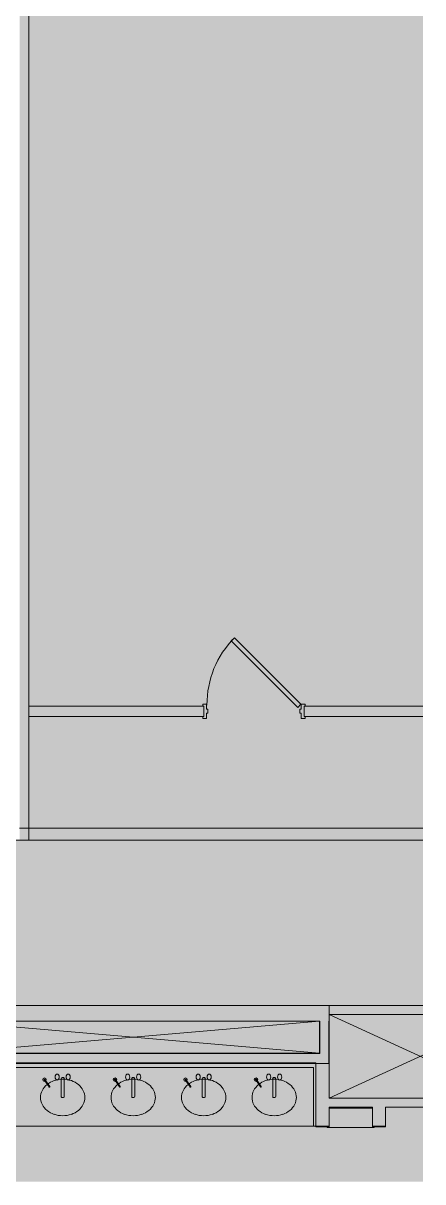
# Model space of a CAD drawing. Header units: inches. Extents: x 920 to 3122, y -545 to 2052.
# Drawn here: x 2968.5 to 3121.6, y 1170.4 to 1614 of the extents above; entities that cross this region are included whole.
import ezdxf

# ---------------------------------------------------------------- set-up
doc = ezdxf.new("R2010")
doc.units = ezdxf.units.IN
doc.header["$MEASUREMENT"] = 0
for name, color, linetype, lineweight in [('A-DETL', 90, 'Continuous', 9), ('A-DETL-GENF', 92, 'Continuous', 9), ('A-DOOR', 31, 'Continuous', 13), ('A-WALL', 113, 'Continuous', 13), ('A-WALL-PATT', 111, 'Continuous', 13), ('CORE', 7, 'Continuous', 9), ('I-WALL', 2, 'Continuous', 13), ('Victor Bldg - 7th Floor_LINK_dwg', 8, 'Continuous', 9)]:
    doc.layers.add(name, color=color, linetype=linetype, lineweight=lineweight)

# ---------------------------------------------------------------- blocks, each defined once
blk = doc.blocks.new('Victor Bldg - 7th Floor_LINK_dwg_AH13F-7884600-Level 07  POWER _ SIGNAL')
at = {"layer": 'CORE'}
for p, q in [((1145.42, 1209.86), (1145.42, 1203.17)), ((1146.29, 1210.31), (1145.72, 1210.31)), ((1146.59, 1203.17), (1146.59, 1209.86)), ((1145.72, 1202.72), (1146.29, 1202.72))]:
    blk.add_line(p, q, dxfattribs=at)
for centre in [(1143.88, 1210.53), (1148.08, 1210.53)]:
    blk.add_ellipse(centre, major_axis=(0, 1.17), ratio=0.666667, dxfattribs=at)
for centre, start_param, end_param in [((1145.72, 1209.86), 0, 1.570796), ((1146.29, 1209.86), 4.712389, 6.283185), ((1145.72, 1203.17), 1.570796, 3.141593), ((1146.29, 1203.17), 3.141593, 4.712389)]:
    blk.add_ellipse(centre, major_axis=(0, 0.45), ratio=0.666667, start_param=start_param, end_param=end_param, dxfattribs=at)
blk = doc.blocks.new('Victor Bldg - 7th Floor_LINK_dwg_AH13F-7884601-Level 07  POWER _ SIGNAL')
at = {"layer": 'CORE'}
for p, q in [((1172.42, 1209.86), (1172.42, 1203.17)), ((1173.29, 1210.31), (1172.72, 1210.31)), ((1173.59, 1203.17), (1173.59, 1209.86)), ((1172.72, 1202.72), (1173.29, 1202.72))]:
    blk.add_line(p, q, dxfattribs=at)
for centre in [(1170.88, 1210.53), (1175.08, 1210.53)]:
    blk.add_ellipse(centre, major_axis=(0, 1.17), ratio=0.666667, dxfattribs=at)
for centre, start_param, end_param in [((1172.72, 1209.86), 0, 1.570796), ((1173.29, 1209.86), 4.712389, 6.283185), ((1172.72, 1203.17), 1.570796, 3.141593), ((1173.29, 1203.17), 3.141593, 4.712389)]:
    blk.add_ellipse(centre, major_axis=(0, 0.45), ratio=0.666667, start_param=start_param, end_param=end_param, dxfattribs=at)
blk = doc.blocks.new('Victor Bldg - 7th Floor_LINK_dwg_AH13F-7884602-Level 07  POWER _ SIGNAL')
at = {"layer": 'CORE'}
for p, q in [((1226.42, 1209.86), (1226.42, 1203.17)), ((1227.29, 1210.31), (1226.72, 1210.31)), ((1227.59, 1203.17), (1227.59, 1209.86)), ((1226.72, 1202.72), (1227.29, 1202.72))]:
    blk.add_line(p, q, dxfattribs=at)
for centre in [(1224.88, 1210.53), (1229.08, 1210.53)]:
    blk.add_ellipse(centre, major_axis=(0, 1.17), ratio=0.666667, dxfattribs=at)
for centre, start_param, end_param in [((1226.72, 1209.86), 0, 1.570796), ((1227.29, 1209.86), 4.712389, 6.283185), ((1226.72, 1203.17), 1.570796, 3.141593), ((1227.29, 1203.17), 3.141593, 4.712389)]:
    blk.add_ellipse(centre, major_axis=(0, 0.45), ratio=0.666667, start_param=start_param, end_param=end_param, dxfattribs=at)
blk = doc.blocks.new('Victor Bldg - 7th Floor_LINK_dwg_AH13F-7884603-Level 07  POWER _ SIGNAL')
at = {"layer": 'CORE'}
for p, q in [((1199.42, 1209.86), (1199.42, 1203.17)), ((1200.29, 1210.31), (1199.72, 1210.31)), ((1200.59, 1203.17), (1200.59, 1209.86)), ((1199.72, 1202.72), (1200.29, 1202.72))]:
    blk.add_line(p, q, dxfattribs=at)
for centre in [(1197.88, 1210.53), (1202.08, 1210.53)]:
    blk.add_ellipse(centre, major_axis=(0, 1.17), ratio=0.666667, dxfattribs=at)
for centre, start_param, end_param in [((1199.72, 1209.86), 0, 1.570796), ((1200.29, 1209.86), 4.712389, 6.283185), ((1199.72, 1203.17), 1.570796, 3.141593), ((1200.29, 1203.17), 3.141593, 4.712389)]:
    blk.add_ellipse(centre, major_axis=(0, 0.45), ratio=0.666667, start_param=start_param, end_param=end_param, dxfattribs=at)
blk = doc.blocks.new('Victor Bldg - 7th Floor_LINK_dwg-6972240-Level 07  POWER _ SIGNAL')
at = {"layer": 'CORE'}
for p, q in [((1244.38, 1219.75), (1244.38, 1232)), ((1283.92, 1218.89), (1248, 1202.44)), ((1138.92, 1209.47), (1140.76, 1206.79)), ((1139.18, 1209.63), (1141.03, 1206.95)), ((1165.92, 1209.47), (1167.76, 1206.79)), ((1166.18, 1209.63), (1168.03, 1206.95)), ((1192.92, 1209.47), (1194.76, 1206.79)), ((1193.18, 1209.63), (1195.03, 1206.95)), ((1219.92, 1209.47), (1221.76, 1206.79)), ((1220.18, 1209.63), (1222.03, 1206.95))]:
    blk.add_line(p, q, dxfattribs=at)
at = {"layer": 'CORE', "flags": 128}
for points in [[(1283.92, 1238), (1248, 1238), (1098, 1238), (829, 1238), (829, 1170.43)], [(1248, 1238), (1248, 1215.75), (1098, 1215.75), (1098, 1238)], [(1283.92, 1218.08), (1248, 1234.5), (1283.92, 1234.5)], [(1101.63, 1219.75), (1244.38, 1219.75), (1101.63, 1232), (1244.38, 1232), (1101.63, 1219.75), (1101.63, 1232)], [(1243, 1191.75), (1103, 1191.75), (1098, 1191.75), (1098, 1215.75)], [(1243, 1215.75), (1243, 1191.75), (1248, 1191.75), (1248, 1199), (1264.62, 1199), (1264.62, 1191.75), (1269.62, 1191.75)], [(1248, 1215.75), (1248, 1202.5), (1283.92, 1202.5)], [(1104, 1191.75), (1104, 1214.25), (1242, 1214.25), (1242, 1191.75)], [(1248, 1191.75), (1248, 1198.69), (1264.62, 1198.69), (1264.62, 1191.75)], [(1283.92, 1199), (1269.62, 1199), (1269.62, 1191.75)], [(1247.31, 1191.75), (1247.31, 1191.19), (1265.31, 1191.19), (1265.31, 1191.75)]]:
    blk.add_lwpolyline(points, dxfattribs=at)
at = {"layer": 'CORE'}
for centre in [(1139.05, 1209.55), (1166.05, 1209.55), (1193.05, 1209.55), (1220.05, 1209.55)]:
    blk.add_circle(centre, 0.667, dxfattribs=at)
for centre, radius, start, end in [((1144.61, 1202.07), 7.26, 129.4725, 153.2988), ((1139.05, 1209.55), 0.167, 11.6829, 236.8423), ((1145.45, 1201.04), 8.59, 108.8354, 129.4725), ((1140.9, 1206.86), 0.167, 192.1914, 57.3508), ((1146, 1199.43), 10.29, 90, 108.8354), ((1146, 1199.43), 10.29, 71.1646, 90), ((1146.55, 1201.04), 8.59, 50.5275, 71.1646), ((1147.39, 1202.07), 7.26, 26.7012, 50.5275), ((1171.61, 1202.07), 7.26, 129.4725, 153.2988), ((1166.05, 1209.55), 0.167, 11.6829, 236.8423), ((1172.45, 1201.04), 8.59, 108.8354, 129.4725), ((1167.9, 1206.86), 0.167, 192.1914, 57.3508), ((1173, 1199.43), 10.29, 90, 108.8354), ((1173, 1199.43), 10.29, 71.1646, 90), ((1173.55, 1201.04), 8.59, 50.5275, 71.1646), ((1174.39, 1202.07), 7.26, 26.7012, 50.5275), ((1198.61, 1202.07), 7.26, 129.4725, 153.2988), ((1193.05, 1209.55), 0.167, 11.6829, 236.8423), ((1199.45, 1201.04), 8.59, 108.8354, 129.4725), ((1194.9, 1206.86), 0.167, 192.1914, 57.3508), ((1200, 1199.43), 10.29, 90, 108.8354), ((1200, 1199.43), 10.29, 71.1646, 90), ((1200.55, 1201.04), 8.59, 50.5275, 71.1646), ((1201.39, 1202.07), 7.26, 26.7012, 50.5275), ((1225.61, 1202.07), 7.26, 129.4725, 153.2988), ((1220.05, 1209.55), 0.167, 11.6829, 236.8423), ((1226.45, 1201.04), 8.59, 108.8354, 129.4725), ((1221.9, 1206.86), 0.167, 192.1914, 57.3508), ((1227, 1199.43), 10.29, 90, 108.8354), ((1227, 1199.43), 10.29, 71.1646, 90), ((1227.55, 1201.04), 8.59, 50.5275, 71.1646), ((1228.39, 1202.07), 7.26, 26.7012, 50.5275), ((1143.3, 1202.72), 5.8, 153.2988, 180), ((1143.3, 1202.72), 5.8, 180, 206.7012), ((1148.7, 1202.72), 5.8, 0, 26.7012), ((1148.7, 1202.72), 5.8, 333.2988, 0), ((1170.3, 1202.72), 5.8, 153.2988, 180), ((1170.3, 1202.72), 5.8, 180, 206.7012), ((1175.7, 1202.72), 5.8, 0, 26.7012), ((1175.7, 1202.72), 5.8, 333.2988, 0), ((1197.3, 1202.72), 5.8, 153.2988, 180), ((1197.3, 1202.72), 5.8, 180, 206.7012), ((1202.7, 1202.72), 5.8, 0, 26.7012), ((1202.7, 1202.72), 5.8, 333.2988, 0), ((1224.3, 1202.72), 5.8, 153.2988, 180), ((1224.3, 1202.72), 5.8, 180, 206.7012), ((1229.7, 1202.72), 5.8, 0, 26.7012), ((1229.7, 1202.72), 5.8, 333.2988, 0), ((1144.61, 1203.38), 7.26, 206.7012, 230.5275), ((1145.45, 1204.4), 8.59, 230.5275, 251.1646), ((1146.55, 1204.4), 8.59, 288.8354, 309.4725), ((1147.39, 1203.38), 7.26, 309.4725, 333.2988), ((1171.61, 1203.38), 7.26, 206.7012, 230.5275), ((1172.45, 1204.4), 8.59, 230.5275, 251.1646), ((1173.55, 1204.4), 8.59, 288.8354, 309.4725), ((1174.39, 1203.38), 7.26, 309.4725, 333.2988), ((1198.61, 1203.38), 7.26, 206.7012, 230.5275), ((1199.45, 1204.4), 8.59, 230.5275, 251.1646), ((1200.55, 1204.4), 8.59, 288.8354, 309.4725), ((1201.39, 1203.38), 7.26, 309.4725, 333.2988), ((1225.61, 1203.38), 7.26, 206.7012, 230.5275), ((1226.45, 1204.4), 8.59, 230.5275, 251.1646), ((1227.55, 1204.4), 8.59, 288.8354, 309.4725), ((1228.39, 1203.38), 7.26, 309.4725, 333.2988), ((1146, 1206.02), 10.29, 251.1646, 270), ((1146, 1206.02), 10.29, 270, 288.8354), ((1173, 1206.02), 10.29, 251.1646, 270), ((1173, 1206.02), 10.29, 270, 288.8354), ((1200, 1206.02), 10.29, 251.1646, 270), ((1200, 1206.02), 10.29, 270, 288.8354), ((1227, 1206.02), 10.29, 251.1646, 270), ((1227, 1206.02), 10.29, 270, 288.8354)]:
    blk.add_arc(centre, radius, start, end, dxfattribs=at)
for name in ['Victor Bldg - 7th Floor_LINK_dwg_AH13F-7884600-Level 07  POWER _ SIGNAL', 'Victor Bldg - 7th Floor_LINK_dwg_AH13F-7884601-Level 07  POWER _ SIGNAL', 'Victor Bldg - 7th Floor_LINK_dwg_AH13F-7884603-Level 07  POWER _ SIGNAL', 'Victor Bldg - 7th Floor_LINK_dwg_AH13F-7884602-Level 07  POWER _ SIGNAL']:
    blk.add_blockref(name, (0, 0))
blk = doc.blocks.new('Door - Single - Solid Door-7504013-Level 07  POWER _ SIGNAL')
at = {"layer": 'A-DOOR'}
h = blk.add_hatch(color=250, dxfattribs=at)
h.paths.add_polyline_path([(-14.13, 2.66), (-15.63, 2.66), (-15.63, 1.91), (-15.26, 1.91), (-15.26, -2.09), (-15.63, -2.09), (-15.63, -2.84), (-14.13, -2.84), (-14.13, -0.96), (-13.63, -0.96), (-13.63, 0.54), (-14.13, 0.54), (-14.13, 1.91)], flags=0)
h.paths.add_polyline_path([(23.62, 2.66), (22.12, 2.66), (22.12, 0.54), (21.62, 0.54), (21.62, -0.96), (22.12, -0.96), (22.12, -2.84), (23.62, -2.84), (23.62, -2.09), (23.24, -2.09), (23.24, 1.91), (23.62, 1.91), (23.62, 2.37)], flags=0)
at = {"layer": 'A-DOOR', "color": 8, "lineweight": 20}
for p, q in [((-15.63, 2.66), (-14.13, 2.66)), ((-15.63, 1.91), (-15.63, 2.66)), ((-14.13, 2.66), (-14.13, 0.54)), ((-14.13, 0.54), (-13.63, 0.54)), ((-13.63, 0.54), (-13.63, -0.96)), ((21.62, 0.54), (22.12, 0.54)), ((21.62, -0.96), (21.62, 0.54)), ((22.12, 2.66), (23.62, 2.66)), ((22.12, 0.54), (22.12, 2.66)), ((23.62, 2.66), (23.62, 1.91)), ((-15.63, -2.84), (-15.63, -2.09)), ((-14.13, -2.84), (-15.63, -2.84)), ((-14.13, -0.96), (-14.13, -2.84)), ((-13.63, -0.96), (-14.13, -0.96)), ((-12.77, -1.6), (-14.01, -2.84)), ((-14.01, -2.84), (11.45, -28.29)), ((12.69, -27.06), (-12.77, -1.6)), ((22.12, -0.96), (21.62, -0.96)), ((22.12, -2.84), (22.12, -0.96)), ((23.62, -2.84), (22.12, -2.84)), ((23.62, -2.09), (23.62, -2.84)), ((11.45, -28.29), (12.69, -27.06))]:
    blk.add_line(p, q, dxfattribs=at)
at = {"layer": 'A-DOOR', "lineweight": 9}
blk.add_arc((-14.01, -2.84), 36, 315, 0.5, dxfattribs=at)

msp = doc.modelspace()

# ---------------------------------------------------------------- hatches: boundary and pattern name
at = {"layer": 'A-DETL-GENF'}
h = msp.add_hatch(color=9, dxfattribs=at)
h.paths.add_polyline_path([(2492.9882, 1170.4333), (2599.763, 1170.4333), (2599.763, 1234.8988), (2494.7446, 1234.8988), (2494.7446, 1243.2738), (2493.9946, 1243.2738), (2493.9946, 1244.7738), (2496.1196, 1244.7738), (2496.1196, 1245.2738), (2497.6196, 1245.2738), (2497.6196, 1244.7738), (2499.4946, 1244.7738), (2499.4946, 1243.2738), (2498.7446, 1243.2738), (2498.7446, 1238.8988), (2604.763, 1238.8988), (2604.763, 1170.4333), (2666.6519, 1170.4333), (2666.6519, 1238), (3121.5688, 1238), (3121.5688, 1301.2804), (2498.7446, 1301.2804), (2498.7446, 1282.5238), (2499.4946, 1282.5238), (2499.4946, 1281.0238), (2497.6196, 1281.0238), (2497.6196, 1280.5238), (2496.1196, 1280.5238), (2496.1196, 1281.0238), (2493.9946, 1281.0238), (2493.9946, 1282.5238), (2494.7446, 1282.5238), (2494.7233, 2035.5), (2424.8728, 2035.5), (2424.8728, 1170.4333), (2475.5302, 1170.4333)], flags=0)
h.paths.add_polyline_path([(3107.2769, 1170.4333), (3121.5688, 1170.4333), (3121.5688, 1199), (3107.2769, 1199), (3107.2769, 1191.4687), (3102.2769, 1191.4687), (3102.2769, 1199), (3085.6519, 1199), (3085.6519, 1191.4687), (3080.6519, 1191.4687), (3080.6519, 1216), (2940.6519, 1216), (2940.6519, 1191.75), (2935.6519, 1191.75), (2935.6519, 1215.5), (2879.6519, 1215.5), (2879.6519, 1170.4333), (3102.2769, 1170.4333)], flags=0)
h.paths.add_polyline_path([(2675.6519, 1170.4333), (2699.5894, 1170.4333), (2699.5894, 1234.5), (2675.6519, 1234.5), (2675.6519, 1223.3226)], flags=0)
h.paths.add_polyline_path([(2705.0894, 1170.4333), (2873.6519, 1170.4333), (2873.6519, 1234.5), (2705.0894, 1234.5), (2705.0894, 1224.9844)], flags=0)
h.paths.add_polyline_path([(3085.6519, 1202.5), (3121.5688, 1202.5), (3121.5688, 1234.5), (3085.6519, 1234.5), (3085.6519, 1232), (3085.5894, 1232), (3085.5894, 1216), (3085.6519, 1216)], flags=0)
h.paths.add_polyline_path([(2970.6519, 1219.5), (3082.0894, 1219.5), (3082.0894, 1232), (2935.6519, 1232), (2935.6519, 1234.5), (2879.6519, 1234.5), (2879.6519, 1223.5), (2935.7144, 1223.5), (2935.7144, 1231.75), (2939.2144, 1231.75), (2939.2144, 1219.5), (2968.0553, 1219.5)], flags=0)
h.paths.add_polyline_path([(2970.6519, 1305.7804), (3121.5688, 1305.7804), (3121.5688, 1348.5304), (3076.5269, 1348.5304), (3076.5269, 1347.7804), (3075.0269, 1347.7804), (3075.0269, 1349.9054), (3074.5269, 1349.9054), (3074.5269, 1351.4054), (3075.0269, 1351.4054), (3075.0269, 1353.2804), (3076.5269, 1353.2804), (3076.5269, 1352.5304), (3121.5688, 1352.5304), (3121.5688, 1761.5841), (2970.6519, 1761.5841), (2970.6519, 1352.5304), (3037.2769, 1352.5304), (3037.2769, 1353.2804), (3038.7769, 1353.2804), (3038.7769, 1351.4054), (3039.2769, 1351.4054), (3039.2769, 1349.9054), (3038.7769, 1349.9054), (3038.7769, 1347.7804), (3037.2769, 1347.7804), (3037.2769, 1348.5304), (2970.6519, 1348.5304), (2970.6519, 1312.3745)], flags=0)
h.paths.add_polyline_path([(3060.0499, 1765.0841), (3121.5688, 1765.0841), (3121.5688, 2035.5), (3042.6519, 2035.5), (3042.6519, 1829.3138), (3116.6519, 1829.3138), (3116.6519, 1828.8138), (3042.6519, 1828.8179), (3042.6519, 1765.0841), (3043.1994, 1765.0841)], flags=0)
at = {"layer": 'A-WALL-PATT', "lineweight": 9}
for points in [[(2969.1666, 1305.7804), (2970.6519, 1305.7804), (2970.6519, 1765.0841), (2969.1519, 1765.0841), (2969.1519, 1763.0841), (2968.6519, 1763.5841), (2968.6519, 1765.0841), (2967.1519, 1765.0841), (2967.1519, 1305.7804)], [(3048.2086, 1301.2804), (3121.5688, 1301.2804), (3121.5688, 1305.7804), (2967.1519, 1305.7804), (2967.1519, 1301.2804), (3034.4818, 1301.2804)], [(3082.0894, 1232), (3085.6519, 1232), (3085.6519, 1238), (2935.6519, 1238), (2935.6519, 1232), (2947.3948, 1232)], [(3085.6519, 1234.5), (3121.5688, 1234.5), (3121.5688, 1238), (3085.6519, 1238)], [(3085.5894, 1216), (3085.5894, 1232), (3082.0894, 1232), (3082.0894, 1216)], [(2940.6519, 1216), (3082.0894, 1216), (3082.0894, 1219.5), (2935.7144, 1219.5), (2935.7144, 1216), (2939.2144, 1216)], [(3080.6519, 1191.4687), (3085.6519, 1191.4687), (3085.6519, 1216), (3080.6519, 1216)], [(3121.5688, 1199), (3121.5688, 1202.5), (3085.6519, 1202.5), (3085.6519, 1199), (3107.2769, 1199)], [(3107.2769, 1191.4687), (3107.2769, 1199), (3102.2769, 1199), (3102.2769, 1191.4687)]]:
    msp.add_hatch(color=7, dxfattribs=at).paths.add_polyline_path(points, flags=0)
h = msp.add_hatch(color=7, dxfattribs=at)
h.paths.add_polyline_path([(3076.1519, 1348.5304), (3121.5688, 1348.5304), (3121.5688, 1352.5304), (3076.1519, 1352.5304)], flags=0)
h.paths.add_polyline_path([(2970.7266, 1348.5304), (3037.6519, 1348.5304), (3037.6519, 1352.5304), (2970.6519, 1352.5304), (2970.6519, 1348.5304), (2970.7256, 1348.5304)], flags=0)

# ---------------------------------------------------------------- linework, layer by layer
at = {"layer": 'A-DETL'}
for p, q in [((2970.6519, 1761.5841), (2970.6519, 1301.2804)), ((2970.6519, 1301.2804), (2494.7446, 1301.2804))]:
    msp.add_line(p, q, dxfattribs=at)
at = {"layer": 'A-WALL', "color": 8, "lineweight": 20}
for p, q in [((3037.6519, 1352.5304), (2970.6519, 1352.5304)), ((2970.6519, 1348.5304), (3037.6519, 1348.5304)), ((3037.6519, 1348.5304), (3037.6519, 1352.5304)), ((3121.5688, 1352.5304), (3076.1519, 1352.5304)), ((3076.1519, 1352.5304), (3076.1519, 1348.5304)), ((3076.1519, 1348.5304), (3121.5688, 1348.5304)), ((3121.5688, 1305.7804), (2970.6519, 1305.7804)), ((2967.1519, 1301.2804), (3121.5688, 1301.2804))]:
    msp.add_line(p, q, dxfattribs=at)
at = {"layer": 'A-WALL'}
msp.add_line((2967.1519, 1305.7804), (2970.6519, 1305.7804), dxfattribs=at)
at = {"layer": 'I-WALL', "color": 8, "lineweight": 20}
for p, q in [((2970.6519, 1305.7804), (2970.6519, 1761.5841)), ((3121.5688, 1238), (2666.6519, 1238)), ((3085.6519, 1232), (3085.6519, 1234.5)), ((3085.6519, 1234.5), (3121.5688, 1234.5)), ((2935.6519, 1232), (3082.0894, 1232)), ((3082.0894, 1232), (3082.0894, 1219.5)), ((3085.5894, 1216), (3085.5894, 1232)), ((3085.5894, 1232), (3085.6519, 1232)), ((3082.0894, 1219.5), (2939.2144, 1219.5)), ((2940.6519, 1216), (3080.6519, 1216)), ((3080.6519, 1216), (3080.6519, 1191.4687)), ((3085.6519, 1216), (3085.5894, 1216)), ((3085.6519, 1202.5), (3085.6519, 1216)), ((3121.5688, 1202.5), (3085.6519, 1202.5)), ((3085.6519, 1199), (3102.2769, 1199)), ((3085.6519, 1191.4687), (3085.6519, 1199)), ((3102.2769, 1199), (3102.2769, 1191.4687)), ((3107.2769, 1199), (3121.5688, 1199)), ((3107.2769, 1191.4687), (3107.2769, 1199)), ((3080.6519, 1191.4687), (3085.6519, 1191.4687)), ((3102.2769, 1191.4687), (3107.2769, 1191.4687))]:
    msp.add_line(p, q, dxfattribs=at)

# ---------------------------------------------------------------- block references
at = {"layer": 'A-DOOR', "rotation": 180}
msp.add_blockref('Door - Single - Solid Door-7504013-Level 07  POWER _ SIGNAL', (3060.896, 1350.4416), dxfattribs=at)
at = {"layer": 'Victor Bldg - 7th Floor_LINK_dwg', "color": 7}
msp.add_blockref('Victor Bldg - 7th Floor_LINK_dwg-6972240-Level 07  POWER _ SIGNAL', (1837.6519, 0), dxfattribs=at)

doc.saveas('drawing.dxf')
